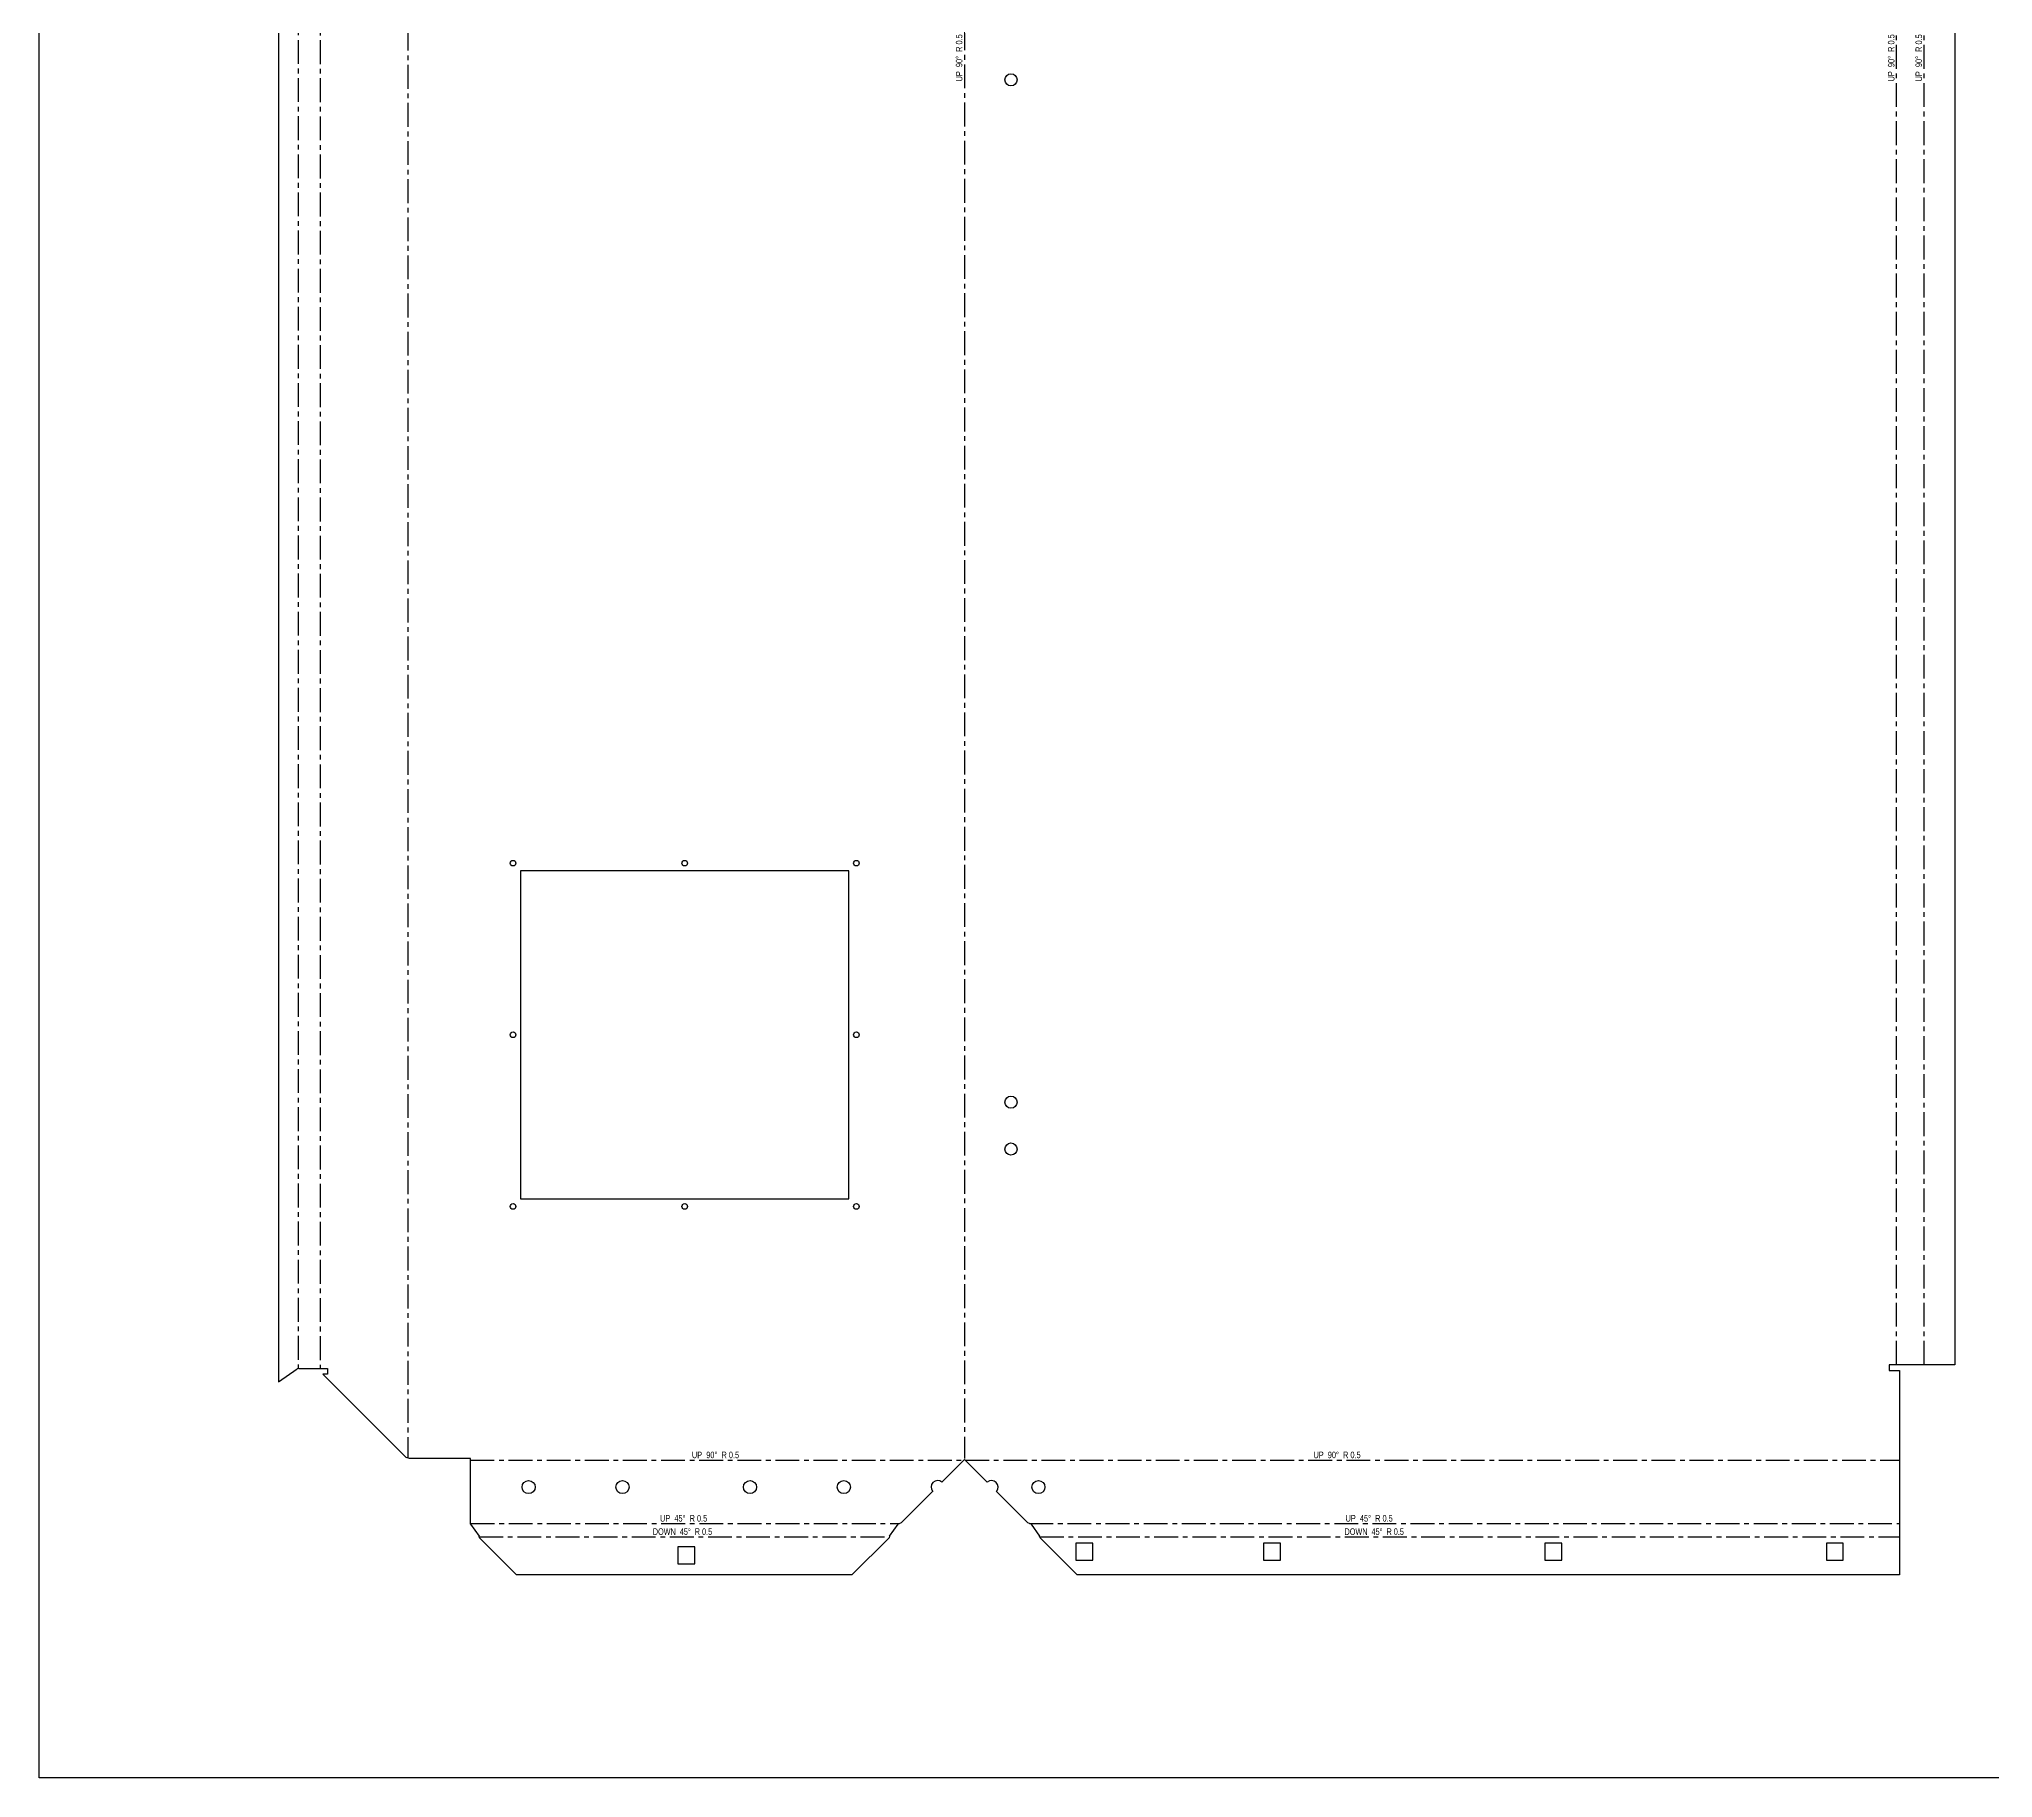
# Model space of a CAD drawing. Header units: inches. Extents: x 931 to 7871, y 712 to 4412.
# Drawn here: x 931 to 1973, y 712 to 1639 of the extents above; entities that cross this region are included whole.
import ezdxf

# ---------------------------------------------------------------- set-up
doc = ezdxf.new("R2010")
doc.units = ezdxf.units.IN
doc.header["$MEASUREMENT"] = 0
doc.linetypes.add('CENTERX2', pattern=[20.32, 12.7, -2.54, 2.54, -2.54])
doc.layers.add('BENDING', color=4, linetype='Continuous')
doc.layers.add('NOTE', color=2, linetype='Continuous')
doc.styles.add('SLDTEXTSTYLE0', font='TXT', dxfattribs={"width": 0.660714})
doc.styles.add('SLDTEXTSTYLE1', font='TXT', dxfattribs={"width": 0.671875})

msp = doc.modelspace()

# ---------------------------------------------------------------- linework, layer by layer
at = {"color": 7, "linetype": 'Continuous', "lineweight": 25}
for p, q in [((1059, 2336.4), (1059, 923.1)), ((1952.5, 2327.2), (1952.5, 932.2)), ((1059, 923.1), (1069, 930.1)), ((1069.9, 930.2), (1069, 930.1)), ((1069.9, 930.2), (1085.1, 930.2)), ((1127.1, 882.7), (1082.6, 927.2)), ((1085.1, 927.2), (1082.6, 927.2)), ((1085.1, 930.2), (1085.1, 927.2)), ((1952.5, 932.2), (1917.5, 932.2)), ((1917.5, 932.2), (1917.5, 929.2)), ((1917.5, 929.2), (1923, 929.2)), ((1923, 929.2), (1923, 820.2)), ((1128.8, 882.2), (1127.1, 882.7)), ((1161.3, 882.2), (1128.8, 882.2)), ((1161.3, 848), (1161.3, 882.2)), ((1412.6, 869.7), (1424.6, 881.7)), ((1424.6, 881.7), (1436.7, 869.7)), ((1390.9, 848), (1407.6, 864.7)), ((1441.7, 864.7), (1458.4, 848)), ((1161.4, 847.2), (1161.3, 848)), ((1161.4, 847.2), (1165.9, 840.9)), ((1384.7, 840.9), (1389.2, 847.2)), ((1390.9, 848), (1389.2, 847.2)), ((1460.1, 847.2), (1458.4, 848)), ((1460.1, 847.2), (1464.6, 840.9)), ((1166.1, 840), (1165.9, 840.9)), ((1185.9, 820.2), (1166.1, 840)), ((1384.4, 840), (1364.6, 820.2)), ((1384.7, 840.9), (1384.4, 840)), ((1464.9, 840), (1464.6, 840.9)), ((1484.7, 820.2), (1464.9, 840)), ((1364.6, 820.2), (1185.9, 820.2)), ((1923, 820.2), (1484.7, 820.2))]:
    msp.add_line(p, q, dxfattribs=at)
msp.add_lwpolyline([(1363, 1195.6), (1188, 1195.6), (1188, 1020.6), (1363, 1020.6)], close=True, dxfattribs=at)
for points in [[(1271.8, 826.1), (1280.8, 826.1), (1280.8, 835.1), (1271.8, 835.1)], [(1484, 828.1), (1493, 828.1), (1493, 837.1), (1484, 837.1)], [(1584, 828.1), (1593, 828.1), (1593, 837.1), (1584, 837.1)], [(1734, 828.1), (1743, 828.1), (1743, 837.1), (1734, 837.1)], [(1884, 828.1), (1893, 828.1), (1893, 837.1), (1884, 837.1)]]:
    msp.add_lwpolyline(points, close=True)
for centre, radius in [((1449.4, 1617.2), 3.25), ((1184, 1199.6), 1.5), ((1275.5, 1199.6), 1.5), ((1367, 1199.6), 1.5), ((1184, 1108.1), 1.5), ((1367, 1108.1), 1.5), ((1449.4, 1072.2), 3.25), ((1449.4, 1047.2), 3.25), ((1184, 1016.6), 1.5), ((1275.5, 1016.6), 1.5), ((1367, 1016.6), 1.5), ((1192.3, 867), 3.5), ((1242.3, 867), 3.5), ((1310.3, 867), 3.5), ((1360.3, 867), 3.5), ((1464, 867), 3.5)]:
    msp.add_circle(centre, radius, dxfattribs=at)
for centre, start, end in [((1410.3, 867), 49.096, 220.904), ((1439, 867), 319.096, 130.904)]:
    msp.add_arc(centre, 3.5, start, end, dxfattribs=at)
at = {"layer": 'BENDING', "linetype": 'CENTERX2'}
for p, q in [((1127.9, 2377), (1127.9, 882.5)), ((1424.6, 2377.2), (1424.6, 882.2)), ((1069.4, 2329.3), (1069.4, 930.2)), ((1081.2, 2329.2), (1081.2, 930.2)), ((1921.4, 932.2), (1921.4, 2327.2)), ((1936.1, 932.2), (1936.1, 2327.2)), ((1161.3, 881.4), (1424.3, 881.4)), ((1425, 881.4), (1923, 881.4)), ((1161.4, 847.6), (1390, 847.6)), ((1459.2, 847.6), (1923, 847.6)), ((1166, 840.4), (1384.5, 840.4)), ((1464.8, 840.4), (1923, 840.4))]:
    msp.add_line(p, q, dxfattribs=at)
at = {"layer": 'NOTE'}
msp.add_lwpolyline([(931.4, 4412), (4517.2, 4412), (4517.2, 712), (931.4, 712)], close=True, dxfattribs=at)

# ---------------------------------------------------------------- texts
at = {"layer": 'BENDING', "linetype": 'CENTERX2', "char_height": 3.5, "attachment_point": 2, "rotation": 90, "style": 'SLDTEXTSTYLE1'}
for insert in [(1420, 1628.9), (1916.8, 1628.9), (1931.5, 1628.9)]:
    msp.add_mtext('UP  90°  R 0.5', dxfattribs=dict(at, insert=insert))
at = {"layer": 'BENDING', "linetype": 'CENTERX2', "char_height": 3.5, "attachment_point": 2}
for s, insert, style in [('UP  90°  R 0.5', (1291.9, 885.9), 'SLDTEXTSTYLE1'), ('UP  90°  R 0.5', (1623.2, 885.9), 'SLDTEXTSTYLE1'), ('DOWN  45°  R 0.5', (1274.3, 845), 'SLDTEXTSTYLE0'), ('UP  45°  R 0.5', (1274.9, 852.1), 'SLDTEXTSTYLE1'), ('UP  45°  R 0.5', (1640.3, 852.1), 'SLDTEXTSTYLE1'), ('DOWN  45°  R 0.5', (1643, 845), 'SLDTEXTSTYLE0')]:
    msp.add_mtext(s, dxfattribs=dict(at, insert=insert, style=style))

doc.saveas('drawing.dxf')
